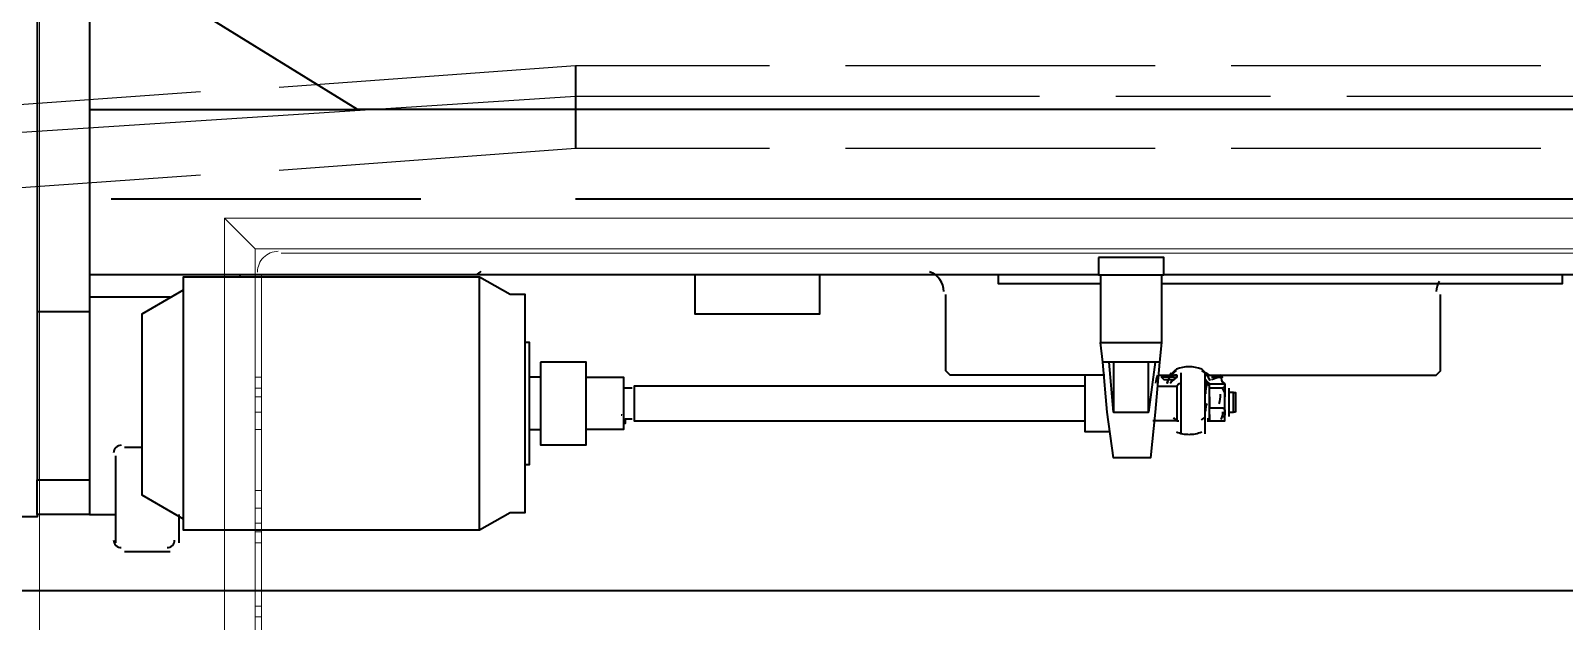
# Model space of a CAD drawing. Header units: millimetres. Extents: x 25096 to 30217, y 6541 to 10165.
# Drawn here: x 27615.1 to 27703.7, y 6962.8 to 6996.9 of the extents above; entities that cross this region are included whole.
import ezdxf

# ---------------------------------------------------------------- set-up
doc = ezdxf.new("R2010")
doc.units = ezdxf.units.MM
doc.layers.add('Equipment', color=123, linetype='Continuous')

# ---------------------------------------------------------------- blocks, each defined once
blk = doc.blocks.new('A$C970bf4b1')
at = {"layer": 'Equipment', "lineweight": 35}
for points in [[(-10328.95, 1323.07), (-10330, 1323.07), (-10334.24, 1323.07), (-10338.47, 1323.07), (-10339.53, 1323.07), (-10341.65, 1323.07), (-10342.71, 1323.07), (-10343.76, 1323.07), (-10344.82, 1323.07), (-10344.82, 1434.21), (-10328.95, 1434.21), (-10303.54, 1434.21), (-10303.54, 986.48), (-10303.54, 904.98)], [(-10328.95, 1324.13), (-10328.95, 1434.21), (-10328.95, 986.48), (-10328.95, 904.98)], [(-6565.08, 851), (-4429.11, 851), (-4429.11, 361.99), (-6565.08, 361.99), (-6565.08, 851), (-7784.42, 851), (-8699.98, 851), (-10834.89, 851), (-13405.88, 851), (-13405.88, 1187.59), (-10834.89, 1187.59)], [(-9523.46, 1084.92), (-10173.35, 1084.92), (-10303.54, 1165.36)], [(-10067.51, 1106.09), (-10067.51, 1065.87)], [(-10303.54, 1084.92), (-10180.76, 1084.92), (-10173.35, 1084.92)], [(-10292.96, 1041.52), (-10142.66, 1041.52)], [(-10067.51, 1041.52), (-9467.36, 1041.52)], [(-9813.48, 1004.48), (-10124.66, 1004.48), (-10303.54, 1004.48)], [(-10230.51, 1004.48), (-10230.51, 1003.42)], [(-10114.08, 880.64), (-10114.08, 1003.42)], [(-9948.96, 1004.48), (-9948.96, 985.42), (-9952.14, 985.42), (-10006.12, 985.42), (-10009.29, 985.42), (-10009.29, 1004.48)], [(-9952.14, 1004.48), (-10006.12, 1004.48)], [(-9862.17, 1004.48), (-9862.17, 1000.24), (-9812.42, 1000.24)], [(-9812.42, 1004.48), (-9812.42, 971.66)], [(-9782.78, 1000.24), (-9588.03, 1000.24), (-9588.03, 1004.48)], [(-9782.78, 1004.48), (-9782.78, 971.66)], [(-9523.46, 1004.48), (-9781.72, 1004.48)], [(-10303.54, 993.89), (-10264.38, 993.89)], [(-10258.03, 997.07), (-10278.14, 985.42), (-10278.14, 897.57), (-10258.03, 885.93)], [(-9808.19, 928.27), (-9819.83, 928.27), (-9819.83, 955.79), (-9885.45, 955.79), (-9887.57, 957.9), (-9887.57, 994.95)], [(-10303.54, 986.48), (-10328.95, 986.48)], [(-10328.95, 888.04), (-10328.95, 904.98), (-10303.54, 904.98), (-10303.54, 888.04), (-10328.95, 888.04), (-10328.95, 886.99), (-10330, 886.99), (-10334.24, 886.99), (-10338.47, 886.99), (-10339.53, 886.99), (-10341.65, 886.99), (-10342.71, 886.99), (-10343.76, 886.99), (-10344.82, 886.99), (-10345.88, 886.99), (-10348, 886.99), (-10350.12, 886.99), (-10351.17, 886.99), (-10353.29, 886.99), (-10353.29, 968.49)], [(-10091.85, 912.39), (-10089.73, 912.39), (-10089.73, 971.66), (-10091.85, 971.66)], [(-9783.84, 962.14), (-9785.96, 937.79), (-9788.07, 915.56), (-9806.07, 915.56), (-9809.24, 937.79), (-9811.36, 962.14)], [(-9806.07, 937.79), (-9808.19, 962.14)], [(-9806.07, 962.14), (-9806.07, 937.79), (-9789.13, 937.79), (-9789.13, 962.14)], [(-9785.96, 962.14), (-9789.13, 937.79)], [(-10084.44, 954.73), (-10089.73, 954.73)], [(-10062.22, 954.73), (-10044.22, 954.73), (-10044.22, 929.32), (-10062.22, 929.32)], [(-9810.3, 955.79), (-9819.83, 955.79)], [(-9776.43, 954.73), (-9777.49, 954.73), (-9778.55, 954.73), (-9780.67, 954.73), (-9781.72, 954.73), (-9782.78, 954.73), (-9781.72, 953.67), (-9780.67, 953.67), (-9776.43, 953.67)], [(-9773.26, 927.21), (-9773.26, 956.84)], [(-9761.61, 927.21), (-9761.61, 956.84)], [(-9761.61, 952.61), (-9760.56, 952.61), (-9759.5, 951.55), (-9760.56, 952.61), (-9761.61, 953.67)], [(-9758.44, 953.67), (-9755.26, 954.73), (-9754.2, 954.73), (-9753.15, 954.73), (-9754.2, 954.73), (-9755.26, 954.73), (-9756.32, 954.73), (-9758.44, 954.73)], [(-9758.44, 954.73), (-9758.44, 954.73)], [(-10039.99, 949.44), (-10044.22, 949.44)], [(-9819.83, 950.49), (-10038.93, 950.49), (-10038.93, 933.56), (-9819.83, 933.56)], [(-9784.9, 950.49), (-9775.37, 950.49), (-9775.37, 933.56), (-9774.31, 933.56)], [(-9775.37, 952.61), (-9775.37, 952.61)], [(-9773.26, 951.55), (-9774.31, 951.55), (-9775.37, 950.49)], [(-9759.5, 950.49), (-9760.56, 951.55), (-9761.61, 951.55)], [(-9759.5, 936.73), (-9759.5, 945.2), (-9759.5, 950.49), (-9759.5, 951.55), (-9753.15, 951.55), (-9752.09, 951.55), (-9752.09, 950.49), (-9753.15, 949.44)], [(-9752.09, 951.55), (-9752.09, 950.49), (-9752.09, 945.2), (-9752.09, 947.32), (-9753.15, 949.44), (-9759.5, 949.44), (-9759.5, 950.49), (-9759.5, 951.55)], [(-9759.5, 950.49), (-9759.5, 950.49)], [(-9752.09, 950.49), (-9752.09, 950.49)], [(-9749.97, 935.68), (-9749.97, 940.97), (-9749.97, 949.44)], [(-9747.85, 947.32), (-9749.97, 947.32)], [(-9759.5, 945.2), (-9759.5, 943.08), (-9759.5, 939.91), (-9753.15, 939.91), (-9752.09, 938.85), (-9752.09, 936.73), (-9752.09, 945.2)], [(-10044.22, 932.5), (-10043.16, 932.5), (-10043.16, 934.62), (-10039.99, 934.62)], [(-10039.99, 934.62), (-10039.99, 934.62)], [(-9775.37, 934.62), (-9775.37, 934.62)], [(-9760.56, 934.62), (-9759.5, 934.62)], [(-9760.56, 933.56), (-9760.56, 933.56)], [(-9759.5, 933.56), (-9759.5, 933.56)], [(-9759.5, 933.56), (-9759.5, 933.56)], [(-9752.09, 933.56), (-9752.09, 933.56)], [(-9752.09, 933.56), (-9752.09, 933.56)], [(-9749.97, 937.79), (-9747.85, 937.79)], [(-10089.73, 929.32), (-10084.44, 929.32)], [(-10290.84, 916.62), (-10290.84, 874.28)], [(-10286.61, 920.86), (-10278.14, 920.86)], [(-10303.54, 888.04), (-10290.84, 888.04)], [(-10260.15, 888.04), (-10260.15, 874.28)], [(-10286.61, 870.05), (-10264.38, 870.05)]]:
    blk.add_lwpolyline(points, dxfattribs=at)
at = {"layer": 'Equipment', "lineweight": 20}
for points in [[(-10207.22, 211.69), (-10207.22, 257.2), (-10223.1, 257.2), (-10223.1, 136.54), (-10342.71, 136.54), (-10342.71, 257.2), (-10342.71, 1132.55), (-10327.89, 1132.55), (-10327.89, 272.02), (-10237.92, 272.02), (-10237.92, 1031.99), (-9296.95, 1031.99), (-9296.95, 272.02), (-9206.98, 272.02), (-9206.98, 1132.55), (-9192.16, 1132.55), (-9192.16, 257.2), (-9192.16, 136.54), (-9312.83, 136.54), (-9312.83, 257.2), (-9327.65, 257.2), (-9327.65, 211.69)], [(-10230.51, 269.91), (-10228.39, 269.91), (-10226.28, 269.91), (-10224.16, 269.91), (-10223.1, 272.02), (-10223.1, 1017.18), (-10237.92, 1031.99)], [(-10223.1, 1017.18), (-9312.83, 1017.18), (-9296.95, 1031.99)], [(-10210.4, 1015.06), (-9324.47, 1015.06)], [(-10219.93, 284.72), (-10219.93, 1004.48)], [(-10223.1, 954.73), (-10219.93, 954.73)], [(-10219.93, 949.44), (-10223.1, 949.44)], [(-10219.93, 945.2), (-10223.1, 945.2)], [(-10223.1, 937.79), (-10219.93, 937.79)], [(-10223.1, 929.32), (-10219.93, 929.32)], [(-10223.1, 899.69), (-10219.93, 899.69)], [(-10223.1, 891.22), (-10219.93, 891.22)], [(-10223.1, 883.81), (-10219.93, 883.81)], [(-10219.93, 879.58), (-10223.1, 879.58)], [(-10219.93, 874.28), (-10223.1, 874.28)], [(-10223.1, 843.59), (-10219.93, 843.59)], [(-10223.1, 838.3), (-10219.93, 838.3)]]:
    blk.add_lwpolyline(points, dxfattribs=at)
at = {"layer": 'Equipment', "lineweight": 25}
for points in [[(-9973.3, 1106.09), (-10067.51, 1106.09), (-10211.46, 1095.5)], [(-9785.96, 1106.09), (-9936.26, 1106.09)], [(-9598.61, 1106.09), (-9748.91, 1106.09)], [(-10249.56, 1093.39), (-10398.8, 1082.8)], [(-10376.58, 1071.16), (-10067.51, 1091.27), (-9842.06, 1091.27)], [(-9805.01, 1091.27), (-9729.86, 1091.27)], [(-9692.81, 1091.27), (-9467.36, 1091.27), (-9158.29, 1071.16)], [(-9973.3, 1065.87), (-10067.51, 1065.87), (-10211.46, 1055.28)], [(-9785.96, 1065.87), (-9936.26, 1065.87)], [(-9598.61, 1065.87), (-9748.91, 1065.87)], [(-10398.8, 1042.58), (-10249.56, 1053.16)]]:
    blk.add_lwpolyline(points, dxfattribs=at)
at = {"layer": 'Equipment', "lineweight": 35}
for points in [[(-9813.48, 1012.94), (-9813.48, 1004.48), (-9781.72, 1004.48), (-9781.72, 1012.94)], [(-10122.55, 1003.42), (-10258.03, 1003.42), (-10258.03, 880.64), (-10114.08, 880.64), (-10099.26, 889.1), (-10091.85, 889.1), (-10091.85, 994.95), (-10099.26, 994.95), (-10114.08, 1003.42)], [(-9782.78, 971.66), (-9783.84, 962.14), (-9811.36, 962.14), (-9812.42, 971.66)], [(-10084.44, 962.14), (-10084.44, 921.92), (-10062.22, 921.92), (-10062.22, 962.14)], [(-9746.8, 937.79), (-9747.85, 937.79), (-9747.85, 942.03), (-9747.85, 947.32), (-9746.8, 947.32), (-9746.8, 942.03)]]:
    blk.add_lwpolyline(points, close=True, dxfattribs=at)
for points in [[(-9760.88, 955.6, 0.063318), (-9759.5, 955.79), (-9760.56, 955.79), (-9649.42, 955.79), (-9647.3, 957.9), (-9647.3, 994.95)], [(-9783.84, 955.79), (-9775.37, 955.79), (-9776.43, 955.79), (-9775.37, 955.79), (-9775.37, 954.73, 0.093871), (-9778.49, 952, -0.088385), (-9775.5, 954.86)], [(-9763.38, 958.03, -0.137794), (-9759.33, 953.32, 0.142731), (-9763.29, 958.63, 0.19458), (-9775.59, 958.63, 0.176531), (-9780.07, 951.95, -0.171764), (-9775.5, 958.03)], [(-9778.14, 956.7, 0.027861), (-9778.82, 955.76, 0.106822), (-9777.72, 955.61)], [(-9751.98, 950.83, 0.414215), (-9753.24, 952.33, 0.059825), (-9754.3, 956.09)], [(-9776.94, 935.22, 0.042593), (-9775.37, 933.56), (-9787.02, 933.56)], [(-9760.56, 933.56), (-9759.5, 933.56), (-9759.5, 936.73), (-9759.5, 934.62), (-9759.5, 933.56), (-9753.15, 933.56), (-9752.09, 933.56), (-9752.09, 936.73, -0.414215), (-9753.56, 935.49)], [(-9775.59, 928.21, 0.096386), (-9769.44, 927.02, 0.096386), (-9763.29, 928.21)]]:
    blk.add_lwpolyline(points, format="xyb", dxfattribs=at)
at = {"layer": 'Equipment', "lineweight": 20}
blk.add_arc((-10211.89, 1005.88), 10.06, 89.99996, 180.00004, dxfattribs=at)
at = {"layer": 'Equipment', "lineweight": 35}
for centre, radius, start, end in [((-10117.69, 1010.11), 5.82, 291.67575, 318.19192), ((-9898.58, 996.35), 10.06, 0, 71.80663), ((-9639.25, 996.35), 10.06, 150.00182, 179.99996), ((-9769.44, 949.78), 16.41, 158.56556, 172.82046), ((-9769.44, 949.78), 11.12, 33.34364, 39.72594), ((-9746.16, 946.6), 15.35, 161.97682, 179.58267), ((-9769.44, 946.6), 15.35, 341.97682, 359.58267), ((-9751.45, 938.13), 10.06, 156.97269, 179.3792), ((-10046.77, 930.72), 5.82, 69.87869, 74.80046), ((-9769.44, 943.42), 11.11, 302.70616, 312.51669), ((-9763.09, 938.13), 10.06, 336.97269, 359.3792), ((-10288.11, 918.02), 3.7, 89.99993, 180.00007), ((-10288.11, 875.68), 3.7, 179.99993, 270.00007), ((-10265.88, 875.68), 3.7, 269.99993, 0.00007)]:
    blk.add_arc(centre, radius, start, end, dxfattribs=at)

msp = doc.modelspace()

# ---------------------------------------------------------------- block references
at = {"xscale": 0.1189320440123307, "yscale": 0.1189320440123307, "zscale": 0.1189320440123307}
msp.add_blockref('A$C970bf4b1', (28843.901, 6863.372), dxfattribs=at)

doc.saveas('drawing.dxf')
